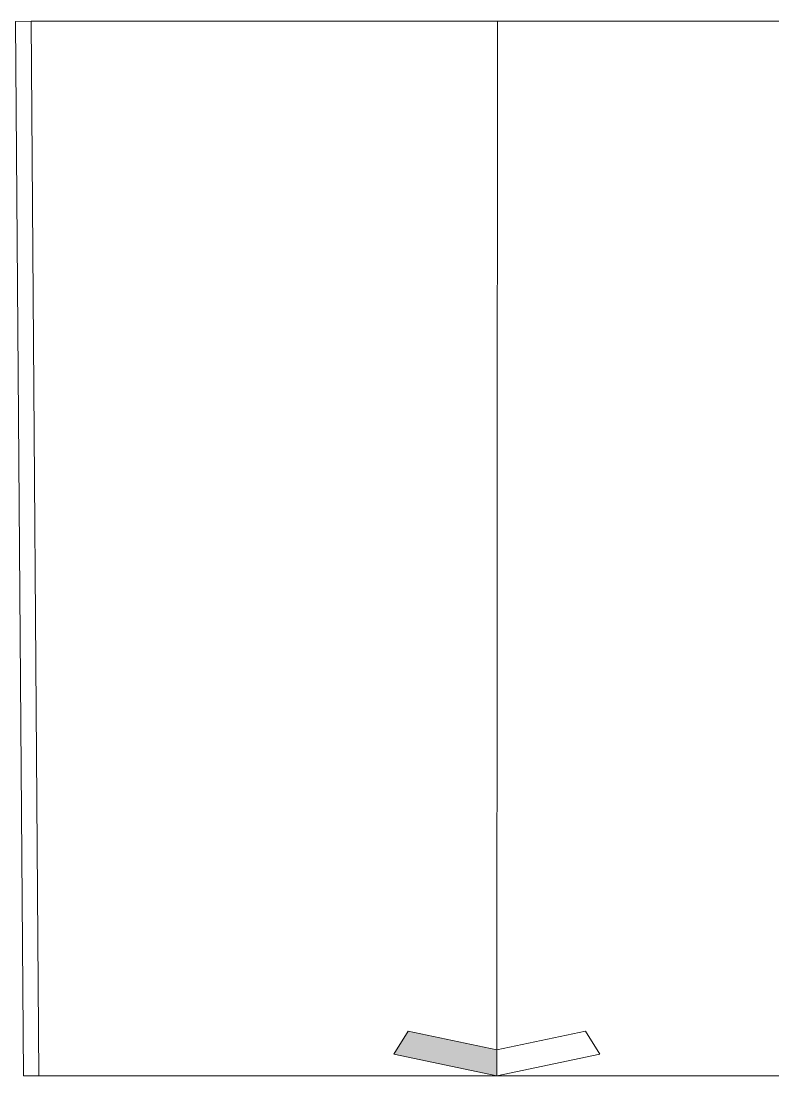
# Model space of a CAD drawing. Header units: inches. Extents: x 70 to 1974, y -315 to 363.
# Drawn here: x 911.421 to 913.844, y 209.966 to 213.367 of the extents above; entities that cross this region are included whole.
import ezdxf

# ---------------------------------------------------------------- set-up
doc = ezdxf.new("R2010")
doc.units = ezdxf.units.IN
doc.header["$MEASUREMENT"] = 0
doc.layers.add('coulmn', color=146, linetype='Continuous', lineweight=13)
doc.layers.add('PDF_stair-open-win', color=7, linetype='Continuous', true_color=0x6d6d6d)

# ---------------------------------------------------------------- blocks, each defined once
blk = doc.blocks.new('FLASH2')
at = {"linetype": 'Continuous'}
blk.add_hatch(color=0, dxfattribs=at).paths.add_polyline_path([(-0.0841, 0), (0, 0), (-0.0697, 0.3324), (-0.1439, 0.2855)])
at = {"color": 0, "linetype": 'Continuous'}
for p, q in [((-0.0697, 0.3324), (-0.1439, 0.2855)), ((0, 0), (-0.0697, 0.3324)), ((-0.0841, 0), (-0.1439, 0.2855)), ((-0.0841, 0), (-0.1439, -0.2855)), ((-0.0841, 0), (0, 0)), ((0, 0), (-0.0697, -0.3324)), ((-0.0697, -0.3324), (-0.1439, -0.2855))]:
    blk.add_line(p, q, dxfattribs=at)

msp = doc.modelspace()

# ---------------------------------------------------------------- linework, layer by layer
at = {"layer": 'coulmn', "color": 143, "true_color": 0x7aafdf}
msp.add_line((912.95618, 213.36625), (912.95444, 209.96625), dxfattribs=at)
at = {"layer": 'PDF_stair-open-win', "lineweight": 9}
for p, q in [((911.40292, 213.36566), (911.45292, 213.36602)), ((911.40292, 213.36566), (911.42797, 209.96602)), ((911.45292, 213.36602), (914.81185, 213.36653)), ((911.45292, 213.36602), (911.47797, 209.96602)), ((911.42797, 209.96602), (914.83741, 209.96654))]:
    msp.add_line(p, q, dxfattribs=at)

# ---------------------------------------------------------------- block references
at = {"layer": 'coulmn', "color": 143, "true_color": 0x7aafdf, "xscale": -1, "rotation": 90}
msp.add_blockref('FLASH2', (912.95444, 209.96625), dxfattribs=at)

doc.saveas('drawing.dxf')
